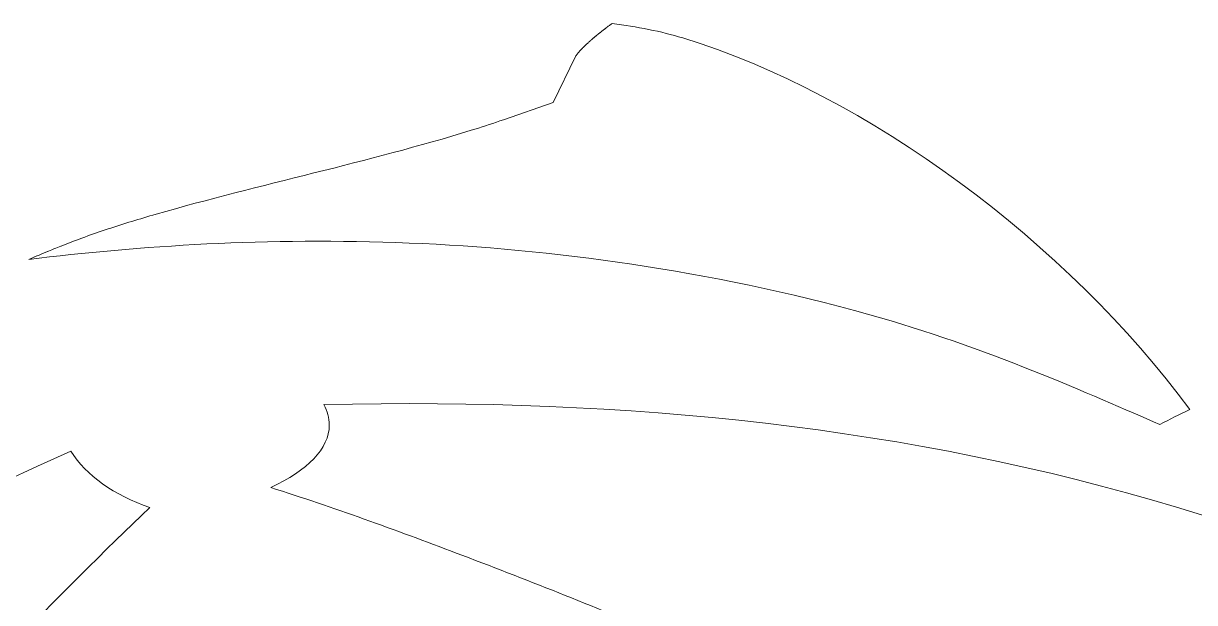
# Model space of a CAD drawing. Header units: millimetres. Extents: x 599 to 6075, y -2288 to 200.
# Drawn here: x 3170.5 to 3227.5, y -1444.3 to -1416.1 of the extents above; entities that cross this region are included whole.
import ezdxf

# ---------------------------------------------------------------- set-up
doc = ezdxf.new("R2010")
doc.units = ezdxf.units.MM
doc.header["$MEASUREMENT"] = 0
doc.layers.add('layer 1', color=7, linetype='Continuous')

msp = doc.modelspace()

# ---------------------------------------------------------------- linework, layer by layer
at = {"layer": 'layer 1', "color": 20, "lineweight": 9}
for points, knots in [([(3225.7713, -1435.6276), (3226.236, -1435.3712), (3226.726, -1435.1279), (3227.2389, -1434.8995), (3227.2389, -1434.8995), (3221.2998, -1426.8254), (3211.5488, -1419.5665), (3202.5814, -1416.826), (3202.5814, -1416.826), (3201.5304, -1416.5048), (3200.358, -1416.2919), (3199.1542, -1416.1222), (3199.1542, -1416.1222), (3199.1542, -1416.1222), (3199.1258, -1416.143), (3199.1258, -1416.143), (3199.1258, -1416.143), (3199.1258, -1416.143), (3199.1227, -1416.1453), (3199.1227, -1416.1453), (3199.1227, -1416.1453), (3199.1227, -1416.1453), (3199.091, -1416.1686), (3199.091, -1416.1686), (3199.091, -1416.1686), (3199.091, -1416.1686), (3199.0814, -1416.1757), (3199.0814, -1416.1757), (3199.0814, -1416.1757), (3199.0814, -1416.1757), (3199.0591, -1416.1921), (3199.0591, -1416.1921), (3199.0591, -1416.1921), (3199.0591, -1416.1921), (3199.0365, -1416.2088), (3199.0365, -1416.2088), (3199.0365, -1416.2088), (3199.0365, -1416.2088), (3199.0271, -1416.2158), (3199.0271, -1416.2158), (3199.0271, -1416.2158), (3199.0271, -1416.2158), (3198.995, -1416.2398), (3198.995, -1416.2398), (3198.995, -1416.2398), (3198.995, -1416.2398), (3198.9915, -1416.2423), (3198.9915, -1416.2423), (3198.9915, -1416.2423), (3198.9915, -1416.2423), (3198.9627, -1416.2639), (3198.9627, -1416.2639), (3198.9627, -1416.2639), (3198.9627, -1416.2639), (3198.9462, -1416.2762), (3198.9462, -1416.2762), (3198.9462, -1416.2762), (3198.9462, -1416.2762), (3198.9304, -1416.2882), (3198.9304, -1416.2882), (3198.9304, -1416.2882), (3198.9304, -1416.2882), (3198.9007, -1416.3105), (3198.9007, -1416.3105), (3198.9007, -1416.3105), (3198.9007, -1416.3105), (3198.8979, -1416.3127), (3198.8979, -1416.3127), (3198.8979, -1416.3127), (3198.8979, -1416.3127), (3198.8654, -1416.3374), (3198.8654, -1416.3374), (3198.8654, -1416.3374), (3198.8654, -1416.3374), (3198.8328, -1416.3622), (3198.8328, -1416.3622), (3198.8328, -1416.3622), (3198.8328, -1416.3622), (3198.8095, -1416.38), (3198.8095, -1416.38), (3198.8095, -1416.38), (3198.8095, -1416.38), (3198.8001, -1416.3872), (3198.8001, -1416.3872), (3198.8001, -1416.3872), (3198.8001, -1416.3872), (3198.7674, -1416.4123), (3198.7674, -1416.4123), (3198.7674, -1416.4123), (3198.7674, -1416.4123), (3198.7636, -1416.4152), (3198.7636, -1416.4152), (3198.7636, -1416.4152), (3198.7636, -1416.4152), (3198.7347, -1416.4376), (3198.7347, -1416.4376), (3198.7347, -1416.4376), (3198.7347, -1416.4376), (3198.7178, -1416.4507), (3198.7178, -1416.4507), (3198.7178, -1416.4507), (3198.7178, -1416.4507), (3198.702, -1416.463), (3198.702, -1416.463), (3198.702, -1416.463), (3198.702, -1416.463), (3198.6719, -1416.4865), (3198.6719, -1416.4865), (3198.6719, -1416.4865), (3198.6719, -1416.4865), (3198.6694, -1416.4885), (3198.6694, -1416.4885), (3198.6694, -1416.4885), (3198.6694, -1416.4885), (3198.6367, -1416.5141), (3198.6367, -1416.5141), (3198.6367, -1416.5141), (3198.6367, -1416.5141), (3198.6261, -1416.5225), (3198.6261, -1416.5225), (3198.6261, -1416.5225), (3198.6261, -1416.5225), (3198.604, -1416.5399), (3198.604, -1416.5399), (3198.604, -1416.5399), (3198.604, -1416.5399), (3198.5803, -1416.5586), (3198.5803, -1416.5586), (3198.5803, -1416.5586), (3198.5803, -1416.5586), (3198.5714, -1416.5658), (3198.5714, -1416.5658), (3198.5714, -1416.5658), (3198.5714, -1416.5658), (3198.5389, -1416.5917), (3198.5389, -1416.5917), (3198.5389, -1416.5917), (3198.5389, -1416.5917), (3198.5347, -1416.595), (3198.5347, -1416.595), (3198.5347, -1416.595), (3198.5347, -1416.595), (3198.5064, -1416.6177), (3198.5064, -1416.6177), (3198.5064, -1416.6177), (3198.5064, -1416.6177), (3198.4893, -1416.6315), (3198.4893, -1416.6315), (3198.4893, -1416.6315), (3198.4893, -1416.6315), (3198.4741, -1416.6438), (3198.4741, -1416.6438), (3198.4741, -1416.6438), (3198.4741, -1416.6438), (3198.444, -1416.6682), (3198.444, -1416.6682), (3198.444, -1416.6682), (3198.444, -1416.6682), (3198.4418, -1416.6701), (3198.4418, -1416.6701), (3198.4418, -1416.6701), (3198.4418, -1416.6701), (3198.4096, -1416.6963), (3198.4096, -1416.6963), (3198.4096, -1416.6963), (3198.4096, -1416.6963), (3198.3989, -1416.705), (3198.3989, -1416.705), (3198.3989, -1416.705), (3198.3989, -1416.705), (3198.3776, -1416.7226), (3198.3776, -1416.7226), (3198.3776, -1416.7226), (3198.3776, -1416.7226), (3198.3542, -1416.7419), (3198.3542, -1416.7419), (3198.3542, -1416.7419), (3198.3542, -1416.7419), (3198.3457, -1416.749), (3198.3457, -1416.749), (3198.3457, -1416.749), (3198.3457, -1416.749), (3198.3141, -1416.7753), (3198.3141, -1416.7753), (3198.3141, -1416.7753), (3198.3141, -1416.7753), (3198.3097, -1416.7789), (3198.3097, -1416.7789), (3198.3097, -1416.7789), (3198.3097, -1416.7789), (3198.2825, -1416.8017), (3198.2825, -1416.8017), (3198.2825, -1416.8017), (3198.2825, -1416.8017), (3198.2656, -1416.816), (3198.2656, -1416.816), (3198.2656, -1416.816), (3198.2656, -1416.816), (3198.2512, -1416.8282), (3198.2512, -1416.8282), (3198.2512, -1416.8282), (3198.2512, -1416.8282), (3198.2218, -1416.8531), (3198.2218, -1416.8531), (3198.2218, -1416.8531), (3198.2218, -1416.8531), (3198.2201, -1416.8546), (3198.2201, -1416.8546), (3198.2201, -1416.8546), (3198.2201, -1416.8546), (3198.1892, -1416.881), (3198.1892, -1416.881), (3198.1892, -1416.881), (3198.1892, -1416.881), (3198.1786, -1416.8902), (3198.1786, -1416.8902), (3198.1786, -1416.8902), (3198.1786, -1416.8902), (3198.1584, -1416.9076), (3198.1584, -1416.9076), (3198.1584, -1416.9076), (3198.1584, -1416.9076), (3198.1358, -1416.9273), (3198.1358, -1416.9273), (3198.1358, -1416.9273), (3198.1358, -1416.9273), (3198.128, -1416.934), (3198.128, -1416.934), (3198.128, -1416.934), (3198.128, -1416.934), (3198.0978, -1416.9604), (3198.0978, -1416.9604), (3198.0978, -1416.9604), (3198.0978, -1416.9604), (3198.0934, -1416.9644), (3198.0934, -1416.9644), (3198.0934, -1416.9644), (3198.0934, -1416.9644), (3198.0679, -1416.9869), (3198.0679, -1416.9869), (3198.0679, -1416.9869), (3198.0679, -1416.9869), (3198.0516, -1417.0014), (3198.0516, -1417.0014), (3198.0516, -1417.0014), (3198.0516, -1417.0014), (3198.0383, -1417.0132), (3198.0383, -1417.0132), (3198.0383, -1417.0132), (3198.0383, -1417.0132), (3198.0104, -1417.0384), (3198.0104, -1417.0384), (3198.0104, -1417.0384), (3198.0104, -1417.0384), (3198.009, -1417.0396), (3198.009, -1417.0396), (3198.009, -1417.0396), (3198.009, -1417.0396), (3197.9801, -1417.0659), (3197.9801, -1417.0659), (3197.9801, -1417.0659), (3197.9801, -1417.0659), (3197.9698, -1417.0753), (3197.9698, -1417.0753), (3197.9698, -1417.0753), (3197.9698, -1417.0753), (3197.9514, -1417.0922), (3197.9514, -1417.0922), (3197.9514, -1417.0922), (3197.9514, -1417.0922), (3197.9299, -1417.112), (3197.9299, -1417.112), (3197.9299, -1417.112), (3197.9299, -1417.112), (3197.9231, -1417.1184), (3197.9231, -1417.1184), (3197.9231, -1417.1184), (3197.9231, -1417.1184), (3197.8951, -1417.1445), (3197.8951, -1417.1445), (3197.8951, -1417.1445), (3197.8951, -1417.1445), (3197.8906, -1417.1487), (3197.8906, -1417.1487), (3197.8906, -1417.1487), (3197.8906, -1417.1487), (3197.8675, -1417.1705), (3197.8675, -1417.1705), (3197.8675, -1417.1705), (3197.8675, -1417.1705), (3197.8522, -1417.1852), (3197.8522, -1417.1852), (3197.8522, -1417.1852), (3197.8522, -1417.1852), (3197.8403, -1417.1965), (3197.8403, -1417.1965), (3197.8403, -1417.1965), (3197.8403, -1417.1965), (3197.8145, -1417.2214), (3197.8145, -1417.2214), (3197.8145, -1417.2214), (3197.8145, -1417.2214), (3197.8135, -1417.2224), (3197.8135, -1417.2224), (3197.8135, -1417.2224), (3197.8135, -1417.2224), (3197.7871, -1417.2482), (3197.7871, -1417.2482), (3197.7871, -1417.2482), (3197.7871, -1417.2482), (3197.7776, -1417.2575), (3197.7776, -1417.2575), (3197.7776, -1417.2575), (3197.7776, -1417.2575), (3197.7612, -1417.2738), (3197.7612, -1417.2738), (3197.7612, -1417.2738), (3197.7612, -1417.2738), (3197.7415, -1417.2934), (3197.7415, -1417.2934), (3197.7415, -1417.2934), (3197.7415, -1417.2934), (3197.7357, -1417.2993), (3197.7357, -1417.2993), (3197.7357, -1417.2993), (3197.7357, -1417.2993), (3197.7107, -1417.3247), (3197.7107, -1417.3247), (3197.7107, -1417.3247), (3197.7107, -1417.3247), (3197.7064, -1417.3291), (3197.7064, -1417.3291), (3197.7064, -1417.3291), (3197.7064, -1417.3291), (3197.6861, -1417.35), (3197.6861, -1417.35), (3197.6861, -1417.35), (3197.6861, -1417.35), (3197.6722, -1417.3644), (3197.6722, -1417.3644), (3197.6722, -1417.3644), (3197.6722, -1417.3644), (3197.662, -1417.3751), (3197.662, -1417.3751), (3197.662, -1417.3751), (3197.662, -1417.3751), (3197.6389, -1417.3995), (3197.6389, -1417.3995), (3197.6389, -1417.3995), (3197.6389, -1417.3995), (3197.6384, -1417.4002), (3197.6384, -1417.4002), (3197.6384, -1417.4002), (3197.6384, -1417.4002), (3197.6153, -1417.425), (3197.6153, -1417.425), (3197.6153, -1417.425), (3197.6153, -1417.425), (3197.6066, -1417.4343), (3197.6066, -1417.4343), (3197.6066, -1417.4343), (3197.6066, -1417.4343), (3197.6021, -1417.4394), (3197.6021, -1417.4394), (3197.6021, -1417.4394), (3197.5614, -1417.4838), (3197.5236, -1417.5276), (3197.4886, -1417.5701), (3197.4886, -1417.5701), (3197.4886, -1417.5701), (3197.4883, -1417.5703), (3197.4883, -1417.5703), (3197.4883, -1417.5703), (3197.4883, -1417.5703), (3197.4626, -1417.6023), (3197.4626, -1417.6023), (3197.4626, -1417.6023), (3197.4626, -1417.6023), (3197.4612, -1417.604), (3197.4612, -1417.604), (3197.4612, -1417.604), (3197.4612, -1417.604), (3197.4386, -1417.6331), (3197.4386, -1417.6331), (3197.4386, -1417.6331), (3197.4386, -1417.6331), (3197.4367, -1417.6355), (3197.4367, -1417.6355), (3197.4367, -1417.6355), (3197.4367, -1417.6355), (3197.433, -1417.6403), (3197.433, -1417.6403), (3197.433, -1417.6403), (3197.433, -1417.6403), (3197.4158, -1417.6631), (3197.4158, -1417.6631), (3197.4158, -1417.6631), (3197.4158, -1417.6631), (3197.4125, -1417.6676), (3197.4125, -1417.6676), (3197.4125, -1417.6676), (3197.4125, -1417.6676), (3197.3906, -1417.698), (3197.3906, -1417.698), (3197.3906, -1417.698), (3197.3906, -1417.698), (3197.3893, -1417.6999), (3197.3893, -1417.6999), (3197.3893, -1417.6999), (3197.3893, -1417.6999), (3197.3684, -1417.7303), (3197.3684, -1417.7303), (3197.3684, -1417.7303), (3197.3684, -1417.7303), (3196.2882, -1419.9677), (3196.2882, -1419.9677), (3196.2882, -1419.9677), (3196.2882, -1419.9677), (3196.2881, -1419.9677), (3196.2881, -1419.9677), (3196.2881, -1419.9677), (3196.2881, -1419.9677), (3193.8705, -1420.8058), (3193.8705, -1420.8058), (3193.8705, -1420.8058), (3193.8705, -1420.8058), (3193.6989, -1420.8648), (3193.6989, -1420.8648), (3193.6989, -1420.8648), (3193.6989, -1420.8648), (3193.5264, -1420.9234), (3193.5264, -1420.9234), (3193.5264, -1420.9234), (3193.5264, -1420.9234), (3193.3533, -1420.9815), (3193.3533, -1420.9815), (3193.3533, -1420.9815), (3193.3533, -1420.9815), (3193.1794, -1421.0392), (3193.1794, -1421.0392), (3193.1794, -1421.0392), (3193.1794, -1421.0392), (3193.0048, -1421.0963), (3193.0048, -1421.0963), (3193.0048, -1421.0963), (3193.0048, -1421.0963), (3192.8296, -1421.1529), (3192.8296, -1421.1529), (3192.8296, -1421.1529), (3192.8296, -1421.1529), (3192.6536, -1421.2092), (3192.6536, -1421.2092), (3192.6536, -1421.2092), (3192.6536, -1421.2092), (3192.477, -1421.2649), (3192.477, -1421.2649), (3192.477, -1421.2649), (3192.477, -1421.2649), (3192.2998, -1421.3202), (3192.2998, -1421.3202), (3192.2998, -1421.3202), (3187.2796, -1422.8692), (3182.049, -1423.9435), (3176.9808, -1425.3994), (3176.9808, -1425.3994), (3176.9808, -1425.3994), (3176.833, -1425.4422), (3176.833, -1425.4422), (3176.833, -1425.4422), (3176.833, -1425.4422), (3176.6854, -1425.4852), (3176.6854, -1425.4852), (3176.6854, -1425.4852), (3176.6854, -1425.4852), (3176.538, -1425.5284), (3176.538, -1425.5284), (3176.538, -1425.5284), (3176.538, -1425.5284), (3176.5379, -1425.5284), (3176.5379, -1425.5284), (3176.5379, -1425.5284), (3176.5379, -1425.5284), (3176.3908, -1425.5719), (3176.3908, -1425.5719), (3176.3908, -1425.5719), (3176.3908, -1425.5719), (3176.2438, -1425.6157), (3176.2438, -1425.6157), (3176.2438, -1425.6157), (3176.2438, -1425.6157), (3176.0972, -1425.6598), (3176.0972, -1425.6598), (3176.0972, -1425.6598), (3176.0972, -1425.6598), (3175.9507, -1425.7041), (3175.9507, -1425.7041), (3175.9507, -1425.7041), (3175.9507, -1425.7041), (3175.8045, -1425.7488), (3175.8045, -1425.7488), (3175.8045, -1425.7488), (3175.8045, -1425.7488), (3175.8045, -1425.7487), (3175.8045, -1425.7487), (3175.8045, -1425.7487), (3175.8045, -1425.7487), (3175.6586, -1425.7937), (3175.6586, -1425.7937), (3175.6586, -1425.7937), (3175.6586, -1425.7937), (3175.5131, -1425.8389), (3175.5131, -1425.8389), (3175.5131, -1425.8389), (3175.5131, -1425.8389), (3175.3679, -1425.8845), (3175.3679, -1425.8845), (3175.3679, -1425.8845), (3175.3679, -1425.8845), (3175.2232, -1425.9303), (3175.2232, -1425.9303), (3175.2232, -1425.9303), (3175.2232, -1425.9303), (3175.0787, -1425.9765), (3175.0787, -1425.9765), (3175.0787, -1425.9765), (3175.0787, -1425.9765), (3174.9347, -1426.023), (3174.9347, -1426.023), (3174.9347, -1426.023), (3174.9347, -1426.023), (3174.7911, -1426.0698), (3174.7911, -1426.0698), (3174.7911, -1426.0698), (3174.7911, -1426.0698), (3174.648, -1426.117), (3174.648, -1426.117), (3174.648, -1426.117), (3174.648, -1426.117), (3174.5053, -1426.1645), (3174.5053, -1426.1645), (3174.5053, -1426.1645), (3174.5053, -1426.1645), (3174.363, -1426.2124), (3174.363, -1426.2124), (3174.363, -1426.2124), (3174.363, -1426.2124), (3174.363, -1426.2123), (3174.363, -1426.2123), (3174.363, -1426.2123), (3174.363, -1426.2123), (3174.2214, -1426.2606), (3174.2214, -1426.2606), (3174.2214, -1426.2606), (3174.2214, -1426.2606), (3174.0801, -1426.3091), (3174.0801, -1426.3091), (3174.0801, -1426.3091), (3174.0801, -1426.3091), (3173.9394, -1426.358), (3173.9394, -1426.358), (3173.9394, -1426.358), (3173.9394, -1426.358), (3173.9395, -1426.3581), (3173.9395, -1426.3581), (3173.9395, -1426.3581), (3173.9395, -1426.3581), (3173.7993, -1426.4073), (3173.7993, -1426.4073), (3173.7993, -1426.4073), (3173.7993, -1426.4073), (3173.7994, -1426.4074), (3173.7994, -1426.4074), (3173.7994, -1426.4074), (3173.7994, -1426.4074), (3173.6598, -1426.4569), (3173.6598, -1426.4569), (3173.6598, -1426.4569), (3173.6598, -1426.4569), (3173.6598, -1426.457), (3173.6598, -1426.457), (3173.6598, -1426.457), (3173.6598, -1426.457), (3173.5208, -1426.507), (3173.5208, -1426.507), (3173.5208, -1426.507), (3173.5208, -1426.507), (3173.5209, -1426.5071), (3173.5209, -1426.5071), (3173.5209, -1426.5071), (3173.5209, -1426.5071), (3173.3825, -1426.5575), (3173.3825, -1426.5575), (3173.3825, -1426.5575), (3173.3825, -1426.5575), (3173.2448, -1426.6083), (3173.2448, -1426.6083), (3173.2448, -1426.6083), (3173.2448, -1426.6083), (3173.2448, -1426.6084), (3173.2448, -1426.6084), (3173.2448, -1426.6084), (3173.2448, -1426.6084), (3173.1078, -1426.6595), (3173.1078, -1426.6595), (3173.1078, -1426.6595), (3173.1078, -1426.6595), (3173.1078, -1426.6596), (3173.1078, -1426.6596), (3173.1078, -1426.6596), (3173.1078, -1426.6596), (3172.9714, -1426.7111), (3172.9714, -1426.7111), (3172.9714, -1426.7111), (3172.9714, -1426.7111), (3172.9714, -1426.7112), (3172.9714, -1426.7112), (3172.9714, -1426.7112), (3172.8137, -1426.7713), (3172.6525, -1426.8337), (3172.4882, -1426.8985), (3172.4882, -1426.8985), (3172.4882, -1426.8985), (3172.4877, -1426.8988), (3172.4877, -1426.8988), (3172.4877, -1426.8988), (3172.4877, -1426.8988), (3172.3638, -1426.9477), (3172.3638, -1426.9477), (3172.3638, -1426.9477), (3172.3638, -1426.9477), (3172.3562, -1426.9507), (3172.3562, -1426.9507), (3172.3562, -1426.9507), (3172.2457, -1426.9946), (3172.1339, -1427.0395), (3172.0209, -1427.0852), (3172.0209, -1427.0852), (3172.0209, -1427.0852), (3171.9869, -1427.099), (3171.9869, -1427.099), (3171.9869, -1427.099), (3171.9869, -1427.099), (3171.9857, -1427.0995), (3171.9857, -1427.0995), (3171.9857, -1427.0995), (3171.9857, -1427.0995), (3171.953, -1427.1128), (3171.953, -1427.1128), (3171.953, -1427.1128), (3171.953, -1427.1128), (3171.919, -1427.1267), (3171.919, -1427.1267), (3171.919, -1427.1267), (3171.919, -1427.1267), (3171.7477, -1427.1968), (3171.7477, -1427.1968), (3171.7477, -1427.1968), (3171.7477, -1427.1968), (3171.729, -1427.2045), (3171.729, -1427.2045), (3171.729, -1427.2045), (3171.729, -1427.2045), (3171.7132, -1427.2109), (3171.7132, -1427.2109), (3171.7132, -1427.2109), (3171.7132, -1427.2109), (3171.6788, -1427.2252), (3171.6788, -1427.2252), (3171.6788, -1427.2252), (3171.6788, -1427.2252), (3171.4705, -1427.3116), (3171.4705, -1427.3116), (3171.4705, -1427.3116), (3171.4705, -1427.3116), (3171.4687, -1427.3124), (3171.4687, -1427.3124), (3171.4687, -1427.3124), (3171.4687, -1427.3124), (3171.3657, -1427.3554), (3171.3657, -1427.3554), (3171.3657, -1427.3554), (3171.3657, -1427.3554), (3171.3374, -1427.3674), (3171.3374, -1427.3674), (3171.3374, -1427.3674), (3171.3374, -1427.3674), (3171.3306, -1427.3701), (3171.3306, -1427.3701), (3171.3306, -1427.3701), (3171.3306, -1427.3701), (3171.2955, -1427.3849), (3171.2955, -1427.3849), (3171.2955, -1427.3849), (3171.2955, -1427.3849), (3171.2054, -1427.4229), (3171.2054, -1427.4229), (3171.2054, -1427.4229), (3171.2054, -1427.4229), (3171.1899, -1427.4295), (3171.1899, -1427.4295), (3171.1899, -1427.4295), (3171.1899, -1427.4295), (3171.1545, -1427.4444), (3171.1545, -1427.4444), (3171.1545, -1427.4444), (3171.1545, -1427.4444), (3171.1192, -1427.4594), (3171.1192, -1427.4594), (3171.1192, -1427.4594), (3171.1192, -1427.4594), (3171.0839, -1427.4744), (3171.0839, -1427.4744), (3171.0839, -1427.4744), (3171.0839, -1427.4744), (3171.0727, -1427.4791), (3171.0727, -1427.4791), (3171.0727, -1427.4791), (3171.0727, -1427.4791), (3171.0484, -1427.4894), (3171.0484, -1427.4894), (3171.0484, -1427.4894), (3171.0484, -1427.4894), (3171.013, -1427.5046), (3171.013, -1427.5046), (3171.013, -1427.5046), (3171.013, -1427.5046), (3170.9774, -1427.5198), (3170.9774, -1427.5198), (3170.9774, -1427.5198), (3170.9774, -1427.5198), (3170.9419, -1427.5349), (3170.9419, -1427.5349), (3170.9419, -1427.5349), (3170.9419, -1427.5349), (3170.9394, -1427.536), (3170.9394, -1427.536), (3170.9394, -1427.536), (3170.9394, -1427.536), (3170.9062, -1427.5502), (3170.9062, -1427.5502), (3170.9062, -1427.5502), (3170.9062, -1427.5502), (3170.8705, -1427.5655), (3170.8705, -1427.5655), (3170.8705, -1427.5655), (3170.8705, -1427.5655), (3170.8349, -1427.5808), (3170.8349, -1427.5808), (3170.8349, -1427.5808), (3170.8349, -1427.5808), (3170.8055, -1427.5934), (3170.8055, -1427.5934), (3170.8055, -1427.5934), (3170.8055, -1427.5934), (3170.7992, -1427.5962), (3170.7992, -1427.5962), (3170.7992, -1427.5962), (3181.4304, -1426.2911), (3195.8483, -1425.8852), (3211.6767, -1430.2857), (3211.6767, -1430.2857), (3217.2273, -1431.8288), (3222.5722, -1434.2274), (3225.7713, -1435.6276)], [0, 0, 0, 0, 0.0052083, 0.0052083, 0.0052083, 0.0052083, 0.0104167, 0.0104167, 0.0104167, 0.0104167, 0.015625, 0.015625, 0.015625, 0.015625, 0.0208333, 0.0208333, 0.0208333, 0.0208333, 0.0260417, 0.0260417, 0.0260417, 0.0260417, 0.03125, 0.03125, 0.03125, 0.03125, 0.0364583, 0.0364583, 0.0364583, 0.0364583, 0.0416667, 0.0416667, 0.0416667, 0.0416667, 0.046875, 0.046875, 0.046875, 0.046875, 0.0520833, 0.0520833, 0.0520833, 0.0520833, 0.0572917, 0.0572917, 0.0572917, 0.0572917, 0.0625, 0.0625, 0.0625, 0.0625, 0.0677083, 0.0677083, 0.0677083, 0.0677083, 0.0729167, 0.0729167, 0.0729167, 0.0729167, 0.078125, 0.078125, 0.078125, 0.078125, 0.0833333, 0.0833333, 0.0833333, 0.0833333, 0.0885417, 0.0885417, 0.0885417, 0.0885417, 0.09375, 0.09375, 0.09375, 0.09375, 0.0989583, 0.0989583, 0.0989583, 0.0989583, 0.1041667, 0.1041667, 0.1041667, 0.1041667, 0.109375, 0.109375, 0.109375, 0.109375, 0.1145833, 0.1145833, 0.1145833, 0.1145833, 0.1197917, 0.1197917, 0.1197917, 0.1197917, 0.125, 0.125, 0.125, 0.125, 0.1302083, 0.1302083, 0.1302083, 0.1302083, 0.1354167, 0.1354167, 0.1354167, 0.1354167, 0.140625, 0.140625, 0.140625, 0.140625, 0.1458333, 0.1458333, 0.1458333, 0.1458333, 0.1510417, 0.1510417, 0.1510417, 0.1510417, 0.15625, 0.15625, 0.15625, 0.15625, 0.1614583, 0.1614583, 0.1614583, 0.1614583, 0.1666667, 0.1666667, 0.1666667, 0.1666667, 0.171875, 0.171875, 0.171875, 0.171875, 0.1770833, 0.1770833, 0.1770833, 0.1770833, 0.1822917, 0.1822917, 0.1822917, 0.1822917, 0.1875, 0.1875, 0.1875, 0.1875, 0.1927083, 0.1927083, 0.1927083, 0.1927083, 0.1979167, 0.1979167, 0.1979167, 0.1979167, 0.203125, 0.203125, 0.203125, 0.203125, 0.2083333, 0.2083333, 0.2083333, 0.2083333, 0.2135417, 0.2135417, 0.2135417, 0.2135417, 0.21875, 0.21875, 0.21875, 0.21875, 0.2239583, 0.2239583, 0.2239583, 0.2239583, 0.2291667, 0.2291667, 0.2291667, 0.2291667, 0.234375, 0.234375, 0.234375, 0.234375, 0.2395833, 0.2395833, 0.2395833, 0.2395833, 0.2447917, 0.2447917, 0.2447917, 0.2447917, 0.25, 0.25, 0.25, 0.25, 0.2552083, 0.2552083, 0.2552083, 0.2552083, 0.2604167, 0.2604167, 0.2604167, 0.2604167, 0.265625, 0.265625, 0.265625, 0.265625, 0.2708333, 0.2708333, 0.2708333, 0.2708333, 0.2760417, 0.2760417, 0.2760417, 0.2760417, 0.28125, 0.28125, 0.28125, 0.28125, 0.2864583, 0.2864583, 0.2864583, 0.2864583, 0.2916667, 0.2916667, 0.2916667, 0.2916667, 0.296875, 0.296875, 0.296875, 0.296875, 0.3020833, 0.3020833, 0.3020833, 0.3020833, 0.3072917, 0.3072917, 0.3072917, 0.3072917, 0.3125, 0.3125, 0.3125, 0.3125, 0.3177083, 0.3177083, 0.3177083, 0.3177083, 0.3229167, 0.3229167, 0.3229167, 0.3229167, 0.328125, 0.328125, 0.328125, 0.328125, 0.3333333, 0.3333333, 0.3333333, 0.3333333, 0.3385417, 0.3385417, 0.3385417, 0.3385417, 0.34375, 0.34375, 0.34375, 0.34375, 0.3489583, 0.3489583, 0.3489583, 0.3489583, 0.3541667, 0.3541667, 0.3541667, 0.3541667, 0.359375, 0.359375, 0.359375, 0.359375, 0.3645833, 0.3645833, 0.3645833, 0.3645833, 0.3697917, 0.3697917, 0.3697917, 0.3697917, 0.375, 0.375, 0.375, 0.375, 0.3802083, 0.3802083, 0.3802083, 0.3802083, 0.3854167, 0.3854167, 0.3854167, 0.3854167, 0.390625, 0.390625, 0.390625, 0.390625, 0.3958333, 0.3958333, 0.3958333, 0.3958333, 0.4010417, 0.4010417, 0.4010417, 0.4010417, 0.40625, 0.40625, 0.40625, 0.40625, 0.4114583, 0.4114583, 0.4114583, 0.4114583, 0.4166667, 0.4166667, 0.4166667, 0.4166667, 0.421875, 0.421875, 0.421875, 0.421875, 0.4270833, 0.4270833, 0.4270833, 0.4270833, 0.4322917, 0.4322917, 0.4322917, 0.4322917, 0.4375, 0.4375, 0.4375, 0.4375, 0.4427083, 0.4427083, 0.4427083, 0.4427083, 0.4479167, 0.4479167, 0.4479167, 0.4479167, 0.453125, 0.453125, 0.453125, 0.453125, 0.4583333, 0.4583333, 0.4583333, 0.4583333, 0.4635417, 0.4635417, 0.4635417, 0.4635417, 0.46875, 0.46875, 0.46875, 0.46875, 0.4739583, 0.4739583, 0.4739583, 0.4739583, 0.4791667, 0.4791667, 0.4791667, 0.4791667, 0.484375, 0.484375, 0.484375, 0.484375, 0.4895833, 0.4895833, 0.4895833, 0.4895833, 0.4947917, 0.4947917, 0.4947917, 0.4947917, 0.5, 0.5, 0.5, 0.5, 0.5052083, 0.5052083, 0.5052083, 0.5052083, 0.5104167, 0.5104167, 0.5104167, 0.5104167, 0.515625, 0.515625, 0.515625, 0.515625, 0.5208333, 0.5208333, 0.5208333, 0.5208333, 0.5260417, 0.5260417, 0.5260417, 0.5260417, 0.53125, 0.53125, 0.53125, 0.53125, 0.5364583, 0.5364583, 0.5364583, 0.5364583, 0.5416667, 0.5416667, 0.5416667, 0.5416667, 0.546875, 0.546875, 0.546875, 0.546875, 0.5520833, 0.5520833, 0.5520833, 0.5520833, 0.5572917, 0.5572917, 0.5572917, 0.5572917, 0.5625, 0.5625, 0.5625, 0.5625, 0.5677083, 0.5677083, 0.5677083, 0.5677083, 0.5729167, 0.5729167, 0.5729167, 0.5729167, 0.578125, 0.578125, 0.578125, 0.578125, 0.5833333, 0.5833333, 0.5833333, 0.5833333, 0.5885417, 0.5885417, 0.5885417, 0.5885417, 0.59375, 0.59375, 0.59375, 0.59375, 0.5989583, 0.5989583, 0.5989583, 0.5989583, 0.6041667, 0.6041667, 0.6041667, 0.6041667, 0.609375, 0.609375, 0.609375, 0.609375, 0.6145833, 0.6145833, 0.6145833, 0.6145833, 0.6197917, 0.6197917, 0.6197917, 0.6197917, 0.625, 0.625, 0.625, 0.625, 0.6302083, 0.6302083, 0.6302083, 0.6302083, 0.6354167, 0.6354167, 0.6354167, 0.6354167, 0.640625, 0.640625, 0.640625, 0.640625, 0.6458333, 0.6458333, 0.6458333, 0.6458333, 0.6510417, 0.6510417, 0.6510417, 0.6510417, 0.65625, 0.65625, 0.65625, 0.65625, 0.6614583, 0.6614583, 0.6614583, 0.6614583, 0.6666667, 0.6666667, 0.6666667, 0.6666667, 0.671875, 0.671875, 0.671875, 0.671875, 0.6770833, 0.6770833, 0.6770833, 0.6770833, 0.6822917, 0.6822917, 0.6822917, 0.6822917, 0.6875, 0.6875, 0.6875, 0.6875, 0.6927083, 0.6927083, 0.6927083, 0.6927083, 0.6979167, 0.6979167, 0.6979167, 0.6979167, 0.703125, 0.703125, 0.703125, 0.703125, 0.7083333, 0.7083333, 0.7083333, 0.7083333, 0.7135417, 0.7135417, 0.7135417, 0.7135417, 0.71875, 0.71875, 0.71875, 0.71875, 0.7239583, 0.7239583, 0.7239583, 0.7239583, 0.7291667, 0.7291667, 0.7291667, 0.7291667, 0.734375, 0.734375, 0.734375, 0.734375, 0.7395833, 0.7395833, 0.7395833, 0.7395833, 0.7447917, 0.7447917, 0.7447917, 0.7447917, 0.75, 0.75, 0.75, 0.75, 0.7552083, 0.7552083, 0.7552083, 0.7552083, 0.7604167, 0.7604167, 0.7604167, 0.7604167, 0.765625, 0.765625, 0.765625, 0.765625, 0.7708333, 0.7708333, 0.7708333, 0.7708333, 0.7760417, 0.7760417, 0.7760417, 0.7760417, 0.78125, 0.78125, 0.78125, 0.78125, 0.7864583, 0.7864583, 0.7864583, 0.7864583, 0.7916667, 0.7916667, 0.7916667, 0.7916667, 0.796875, 0.796875, 0.796875, 0.796875, 0.8020833, 0.8020833, 0.8020833, 0.8020833, 0.8072917, 0.8072917, 0.8072917, 0.8072917, 0.8125, 0.8125, 0.8125, 0.8125, 0.8177083, 0.8177083, 0.8177083, 0.8177083, 0.8229167, 0.8229167, 0.8229167, 0.8229167, 0.828125, 0.828125, 0.828125, 0.828125, 0.8333333, 0.8333333, 0.8333333, 0.8333333, 0.8385417, 0.8385417, 0.8385417, 0.8385417, 0.84375, 0.84375, 0.84375, 0.84375, 0.8489583, 0.8489583, 0.8489583, 0.8489583, 0.8541667, 0.8541667, 0.8541667, 0.8541667, 0.859375, 0.859375, 0.859375, 0.859375, 0.8645833, 0.8645833, 0.8645833, 0.8645833, 0.8697917, 0.8697917, 0.8697917, 0.8697917, 0.875, 0.875, 0.875, 0.875, 0.8802083, 0.8802083, 0.8802083, 0.8802083, 0.8854167, 0.8854167, 0.8854167, 0.8854167, 0.890625, 0.890625, 0.890625, 0.890625, 0.8958333, 0.8958333, 0.8958333, 0.8958333, 0.9010417, 0.9010417, 0.9010417, 0.9010417, 0.90625, 0.90625, 0.90625, 0.90625, 0.9114583, 0.9114583, 0.9114583, 0.9114583, 0.9166667, 0.9166667, 0.9166667, 0.9166667, 0.921875, 0.921875, 0.921875, 0.921875, 0.9270833, 0.9270833, 0.9270833, 0.9270833, 0.9322917, 0.9322917, 0.9322917, 0.9322917, 0.9375, 0.9375, 0.9375, 0.9375, 0.9427083, 0.9427083, 0.9427083, 0.9427083, 0.9479167, 0.9479167, 0.9479167, 0.9479167, 0.953125, 0.953125, 0.953125, 0.953125, 0.9583333, 0.9583333, 0.9583333, 0.9583333, 0.9635417, 0.9635417, 0.9635417, 0.9635417, 0.96875, 0.96875, 0.96875, 0.96875, 0.9739583, 0.9739583, 0.9739583, 0.9739583, 0.9791667, 0.9791667, 0.9791667, 0.9791667, 0.984375, 0.984375, 0.984375, 0.984375, 0.9895833, 0.9895833, 0.9895833, 0.9895833, 1, 1, 1, 1]), ([(3185.1367, -1434.6539), (3214.9658, -1433.9868), (3239.5216, -1440.3708), (3264.1268, -1459.4379), (3264.1268, -1459.4379), (3266.6418, -1461.3868), (3269.0934, -1463.4179), (3271.4729, -1465.5303), (3271.4729, -1465.5303), (3296.423, -1487.68), (3312.3021, -1517.682), (3308.7589, -1551.7674), (3308.7589, -1551.7674), (3307.8149, -1560.8484), (3305.461, -1569.7803), (3302.2376, -1578.3087), (3302.2376, -1578.3087), (3302.2376, -1578.3087), (3302.2288, -1578.3321), (3302.2288, -1578.3321), (3302.2288, -1578.3321), (3302.2288, -1578.3321), (3302.2162, -1578.3537), (3302.2162, -1578.3537), (3302.2162, -1578.3537), (3298.8461, -1584.1366), (3295.1532, -1589.7231), (3291.3895, -1595.2671), (3291.3895, -1595.2671), (3291.3895, -1595.2671), (3280.7901, -1609.8329), (3280.7901, -1609.8329), (3280.7901, -1609.8329), (3280.7901, -1609.8329), (3280.6427, -1610.2728), (3280.6427, -1610.2728), (3280.6427, -1610.2728), (3280.6427, -1610.2728), (3280.6312, -1610.2945), (3280.6312, -1610.2945), (3280.6312, -1610.2945), (3279.9396, -1611.6001), (3279.015, -1612.8321), (3278.1866, -1614.0568), (3278.1866, -1614.0568), (3276.5967, -1616.4071), (3274.9733, -1618.7344), (3273.3437, -1621.0573), (3273.3437, -1621.0573), (3270.7245, -1624.7906), (3268.0667, -1628.4966), (3265.4382, -1632.2233), (3265.4382, -1632.2233), (3261.39, -1637.9627), (3257.222, -1643.617), (3252.9881, -1649.2205), (3252.9881, -1649.2205), (3249.6125, -1653.6878), (3246.1986, -1658.1271), (3242.6878, -1662.4893), (3242.6878, -1662.4893), (3242.6878, -1662.4893), (3241.4279, -1664.0548), (3241.4279, -1664.0548), (3241.4279, -1664.0548), (3241.4279, -1664.0548), (3242.1756, -1662.1896), (3242.1756, -1662.1896), (3242.1756, -1662.1896), (3245.2753, -1654.4578), (3248.5801, -1646.8105), (3251.5262, -1639.017), (3251.5262, -1639.017), (3253.2205, -1634.5349), (3254.8459, -1630.0279), (3256.3991, -1625.495), (3256.3991, -1625.495), (3262.4958, -1607.7032), (3268.9202, -1587.49), (3271.1241, -1568.9375), (3271.1241, -1568.9375), (3272.8852, -1554.114), (3271.8846, -1539.9934), (3268.1588, -1525.536), (3268.1588, -1525.536), (3263.8558, -1508.8386), (3256.8987, -1492.8318), (3246.5571, -1478.9664), (3246.5571, -1478.9664), (3242.3289, -1473.2974), (3237.6601, -1468.1194), (3232.2474, -1463.5552), (3232.2474, -1463.5552), (3224.9515, -1457.4031), (3216.7752, -1452.7653), (3208.161, -1448.7287), (3208.161, -1448.7287), (3205.9762, -1447.7049), (3203.7259, -1446.7579), (3201.4996, -1445.8284), (3201.4996, -1445.8284), (3198.2154, -1444.4574), (3194.9075, -1443.1343), (3191.5793, -1441.8739), (3191.5793, -1441.8739), (3188.608, -1440.7486), (3185.5951, -1439.6523), (3182.5591, -1438.6907), (3182.5591, -1438.6907), (3184.3369, -1437.8594), (3185.4033, -1436.7987), (3185.4033, -1435.643), (3185.4033, -1435.643), (3185.4033, -1435.304), (3185.3112, -1434.9732), (3185.1367, -1434.6539)], [0, 0, 0, 0, 0.0333333, 0.0333333, 0.0333333, 0.0333333, 0.0666667, 0.0666667, 0.0666667, 0.0666667, 0.1, 0.1, 0.1, 0.1, 0.1333333, 0.1333333, 0.1333333, 0.1333333, 0.1666667, 0.1666667, 0.1666667, 0.1666667, 0.2, 0.2, 0.2, 0.2, 0.2333333, 0.2333333, 0.2333333, 0.2333333, 0.2666667, 0.2666667, 0.2666667, 0.2666667, 0.3, 0.3, 0.3, 0.3, 0.3333333, 0.3333333, 0.3333333, 0.3333333, 0.3666667, 0.3666667, 0.3666667, 0.3666667, 0.4, 0.4, 0.4, 0.4, 0.4333333, 0.4333333, 0.4333333, 0.4333333, 0.4666667, 0.4666667, 0.4666667, 0.4666667, 0.5, 0.5, 0.5, 0.5, 0.5333333, 0.5333333, 0.5333333, 0.5333333, 0.5666667, 0.5666667, 0.5666667, 0.5666667, 0.6, 0.6, 0.6, 0.6, 0.6333333, 0.6333333, 0.6333333, 0.6333333, 0.6666667, 0.6666667, 0.6666667, 0.6666667, 0.7, 0.7, 0.7, 0.7, 0.7333333, 0.7333333, 0.7333333, 0.7333333, 0.7666667, 0.7666667, 0.7666667, 0.7666667, 0.8, 0.8, 0.8, 0.8, 0.8333333, 0.8333333, 0.8333333, 0.8333333, 0.8666667, 0.8666667, 0.8666667, 0.8666667, 0.9, 0.9, 0.9, 0.9, 0.9333333, 0.9333333, 0.9333333, 0.9333333, 1, 1, 1, 1]), ([(3176.6878, -1439.6586), (3174.9345, -1439.0557), (3173.5879, -1438.1241), (3172.8463, -1436.9122), (3172.8463, -1436.9122), (3138.0666, -1452.6333), (3113.3262, -1473.4264), (3095.6906, -1509.1407), (3095.6906, -1509.1407), (3091.4739, -1517.6798), (3087.9082, -1526.5751), (3085.1504, -1535.6843), (3085.1504, -1535.6843), (3085.7826, -1535.8922), (3086.4082, -1536.1251), (3087.033, -1536.4336), (3087.033, -1536.4336), (3099.7264, -1535.3034), (3112.0194, -1536.4621), (3123.4075, -1540.0166), (3123.4075, -1540.0166), (3123.7938, -1533.7288), (3124.5592, -1527.5068), (3125.7262, -1521.3721), (3125.7262, -1521.3721), (3129.8702, -1499.588), (3137.795, -1484.0867), (3152.7022, -1465.6418), (3152.7022, -1465.6418), (3156.1435, -1461.3838), (3167.9001, -1447.9547), (3176.6878, -1439.6586)], [0, 0, 0, 0, 0.1111111, 0.1111111, 0.1111111, 0.1111111, 0.2222222, 0.2222222, 0.2222222, 0.2222222, 0.3333333, 0.3333333, 0.3333333, 0.3333333, 0.4444444, 0.4444444, 0.4444444, 0.4444444, 0.5555556, 0.5555556, 0.5555556, 0.5555556, 0.6666667, 0.6666667, 0.6666667, 0.6666667, 0.7777778, 0.7777778, 0.7777778, 0.7777778, 1, 1, 1, 1])]:
    msp.add_open_spline(points, degree=3, knots=knots, dxfattribs=at)

doc.saveas('drawing.dxf')
